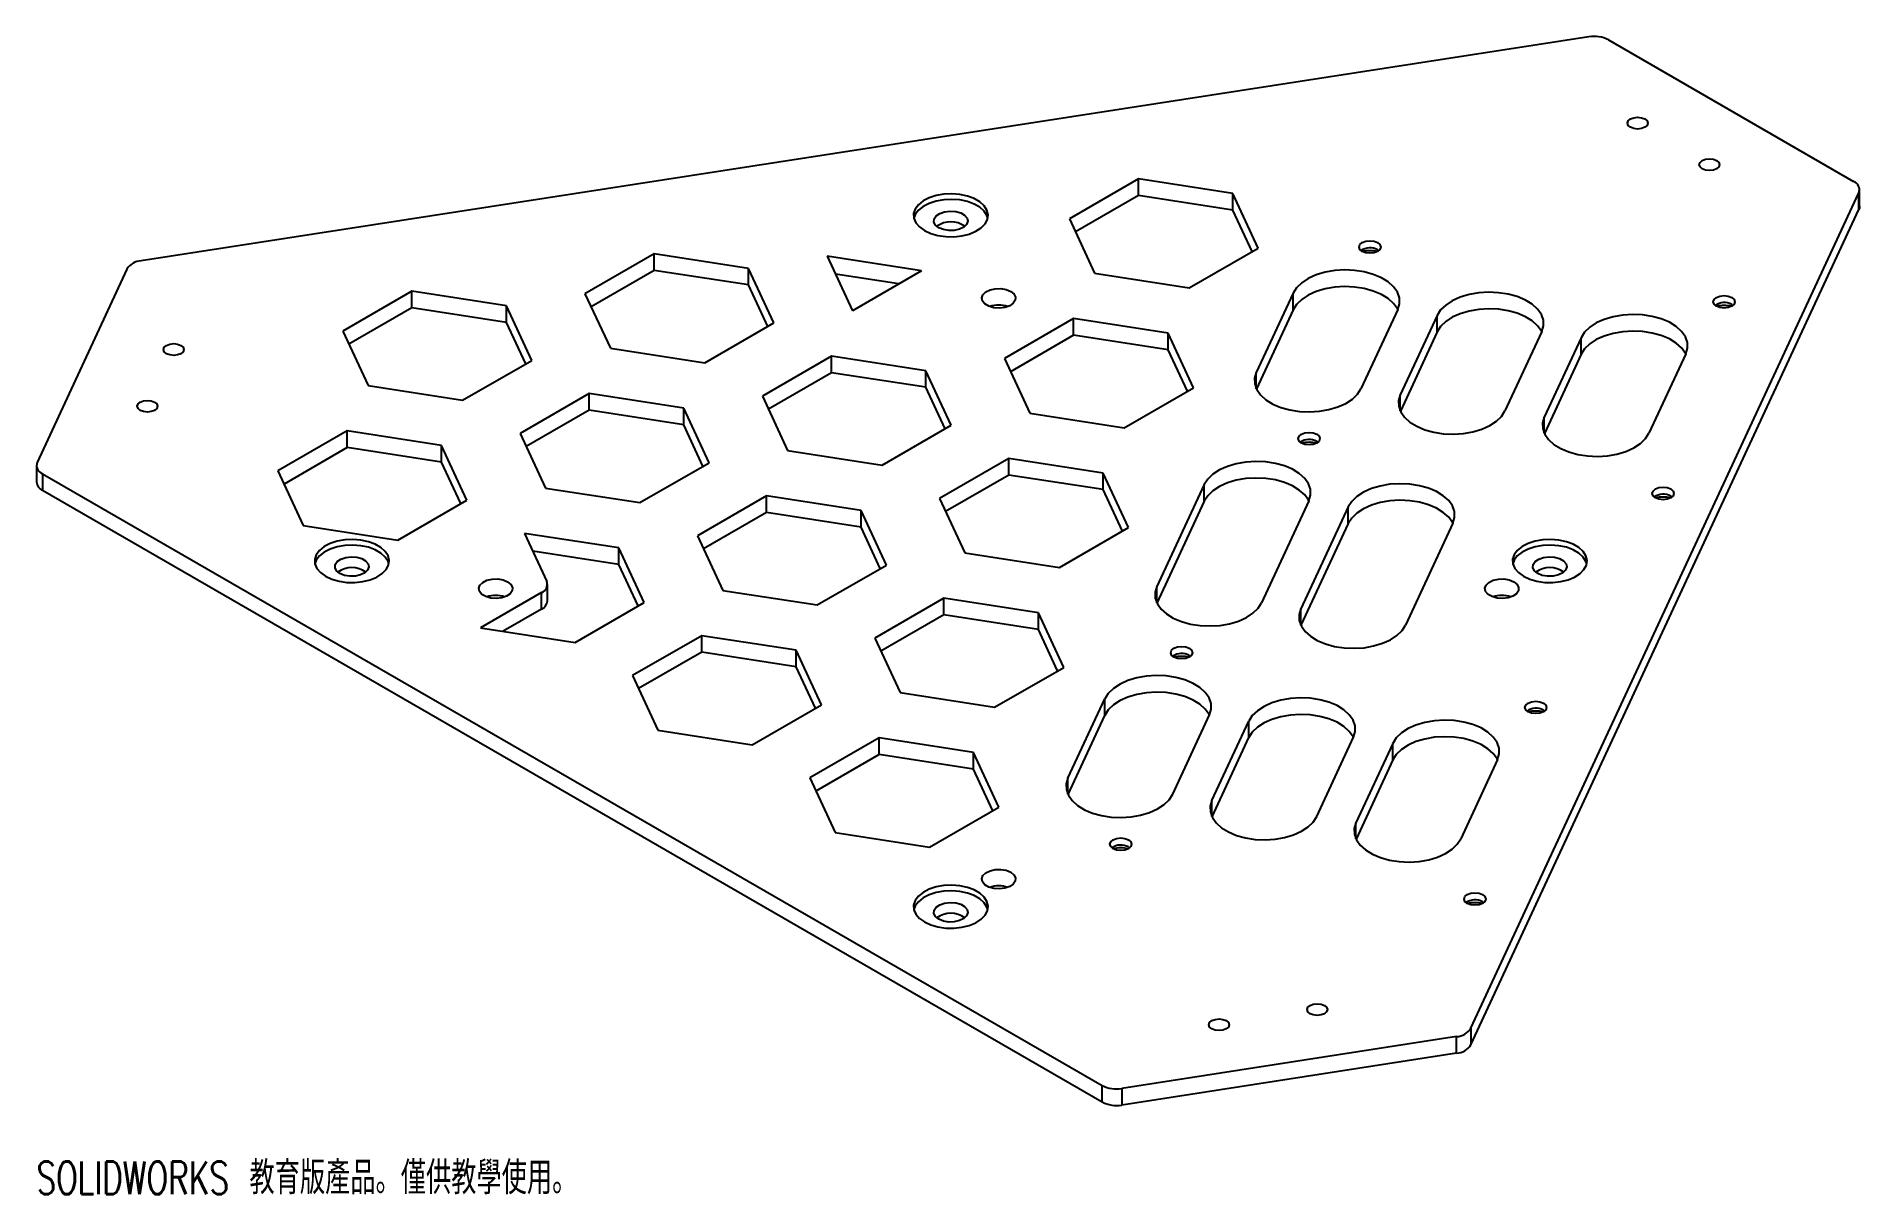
# Paper-space layout '_等角視' of a CAD drawing. Header units: millimetres. Extents: x -147 to 122, y -101 to 70.
import ezdxf

# ---------------------------------------------------------------- set-up
doc = ezdxf.new("R2010")
doc.units = ezdxf.units.MM
doc.styles.add('SLDTEXTSTYLE0', font='TXT', dxfattribs={"width": 0.7, "bigfont": 'bigfont'})

psp = doc.layouts.new('_等角視')

# ---------------------------------------------------------------- linework, layer by layer
at = {"color": 7, "linetype": 'Continuous', "lineweight": 25}
for p, q in [((81.87, 70.26), (-131.75, 37.22)), ((84.76, 69.81), (120.94, 48.93)), ((15.41, 49.31), (5.21, 43.42)), ((29.35, 47.15), (15.41, 49.31)), ((15.41, 46.86), (15.41, 49.31)), ((15.41, 46.86), (6.1, 41.49)), ((29.35, 44.7), (15.41, 46.86)), ((33.09, 39.1), (29.35, 47.15)), ((29.35, 44.7), (29.35, 47.15)), ((64.47, -76.06), (121.71, 47.26)), ((121.71, 44.81), (121.71, 47.26)), ((121.81, 45.26), (121.81, 47.71)), ((5.21, 43.42), (8.94, 35.37)), ((32.19, 38.59), (29.35, 44.7)), ((64.47, -78.51), (121.71, 44.81)), ((-56.06, 38.26), (-66.27, 32.36)), ((-42.12, 36.1), (-56.06, 38.26)), ((-56.06, 35.81), (-56.06, 38.26)), ((-30.53, 37.89), (-26.8, 29.84)), ((-16.59, 35.73), (-30.53, 37.89)), ((22.88, 33.21), (33.09, 39.1)), ((50.69, 38.84), (50.87, 38.72)), ((-133.87, 35.99), (-147.11, 7.47)), ((-56.06, 35.81), (-65.37, 30.43)), ((-42.12, 33.65), (-56.06, 35.81)), ((-38.38, 28.05), (-42.12, 36.1)), ((-42.12, 33.65), (-42.12, 36.1)), ((-19.94, 33.8), (-29.31, 35.25)), ((-16.59, 35.73), (-26.8, 29.84)), ((8.94, 35.37), (22.88, 33.21)), ((-91.8, 32.73), (-102.01, 26.84)), ((-77.86, 30.57), (-91.8, 32.73)), ((-91.8, 30.28), (-91.8, 32.73)), ((-66.27, 32.36), (-62.53, 24.32)), ((-39.28, 27.53), (-42.12, 33.65)), ((38.22, 32.44), (32.79, 20.73)), ((38.22, 29.99), (38.22, 32.44)), ((-91.8, 30.28), (-101.11, 24.9)), ((-77.86, 28.12), (-91.8, 30.28)), ((-74.12, 22.52), (-77.86, 30.57)), ((-77.86, 28.12), (-77.86, 30.57)), ((38.22, 29.99), (32.8, 18.31)), ((53.68, 30.05), (48.24, 18.34)), ((102.95, 30.76), (103.13, 30.64)), ((-75.02, 22), (-77.86, 28.12)), ((-48.59, 22.16), (-38.38, 28.05)), ((5.84, 28.68), (-4.37, 22.79)), ((19.78, 26.52), (5.84, 28.68)), ((5.84, 26.23), (5.84, 28.68)), ((59.47, 29.16), (54.04, 17.45)), ((59.47, 26.71), (59.47, 29.16)), ((-102.01, 26.84), (-98.27, 18.79)), ((-62.53, 24.32), (-48.59, 22.16)), ((5.84, 26.23), (-3.47, 20.85)), ((19.78, 24.07), (5.84, 26.23)), ((23.51, 18.47), (19.78, 26.52)), ((19.78, 24.07), (19.78, 26.52)), ((59.47, 26.71), (54.05, 15.03)), ((74.93, 26.77), (69.49, 15.06)), ((80.73, 25.87), (75.29, 14.16)), ((80.73, 23.42), (80.73, 25.87)), ((-84.33, 16.63), (-74.12, 22.52)), ((-29.9, 23.15), (-40.1, 17.26)), ((-15.96, 21), (-29.9, 23.15)), ((-29.9, 20.7), (-29.9, 23.15)), ((-4.37, 22.79), (-0.63, 14.74)), ((22.62, 17.96), (19.78, 24.07)), ((80.73, 23.42), (75.3, 11.74)), ((96.18, 23.48), (90.74, 11.77)), ((-29.9, 20.7), (-39.21, 15.33)), ((-15.96, 18.55), (-29.9, 20.7)), ((-12.22, 12.95), (-15.96, 21)), ((-15.96, 18.55), (-15.96, 21)), ((-98.27, 18.79), (-84.33, 16.63)), ((-65.64, 17.62), (-75.84, 11.73)), ((-51.7, 15.47), (-65.64, 17.62)), ((-65.64, 15.17), (-65.64, 17.62)), ((-40.1, 17.26), (-36.37, 9.21)), ((-13.12, 12.43), (-15.96, 18.55)), ((13.31, 12.58), (23.51, 18.47)), ((-65.64, 15.17), (-74.95, 9.8)), ((-51.7, 13.02), (-65.64, 15.17)), ((-47.96, 7.42), (-51.7, 15.47)), ((-51.7, 13.02), (-51.7, 15.47)), ((-0.63, 14.74), (13.31, 12.58)), ((-101.37, 12.1), (-111.58, 6.21)), ((-87.43, 9.94), (-101.37, 12.1)), ((-101.37, 9.65), (-101.37, 12.1)), ((-75.84, 11.73), (-72.11, 3.68)), ((-48.86, 6.9), (-51.7, 13.02)), ((-22.43, 7.06), (-12.22, 12.95)), ((-101.37, 9.65), (-110.68, 4.27)), ((-87.43, 7.49), (-101.37, 9.65)), ((-83.7, 1.89), (-87.43, 9.94)), ((-87.43, 7.49), (-87.43, 9.94)), ((-36.37, 9.21), (-22.43, 7.06)), ((41.71, 10.56), (41.89, 10.44)), ((-147.22, 7.02), (-147.22, 4.57)), ((-146.34, 5.8), (10.04, -84.48)), ((-146.34, 5.8), (-146.34, 3.35)), ((-111.58, 6.21), (-107.84, -1.84)), ((-84.59, 1.38), (-87.43, 7.49)), ((-58.17, 1.53), (-47.96, 7.42)), ((-3.74, 8.05), (-13.94, 2.16)), ((-3.74, 5.6), (-13.05, 0.22)), ((10.21, 5.89), (-3.74, 8.05)), ((-3.74, 5.6), (-3.74, 8.05)), ((10.21, 3.44), (-3.74, 5.6)), ((13.94, -2.16), (10.21, 5.89)), ((10.21, 3.44), (10.21, 5.89)), ((-146.34, 3.35), (10.04, -86.93)), ((-72.11, 3.68), (-58.17, 1.53)), ((13.05, -2.67), (10.21, 3.44)), ((25.11, 4.18), (18.12, -10.87)), ((25.11, 1.73), (25.11, 4.18)), ((-93.9, -4), (-83.7, 1.89)), ((-39.47, 2.52), (-49.68, -3.37)), ((-39.47, 0.07), (-48.78, -5.3)), ((-25.53, 0.36), (-39.47, 2.52)), ((-39.47, 0.07), (-39.47, 2.52)), ((-25.53, -2.09), (-39.47, 0.07)), ((-21.8, -7.68), (-25.53, 0.36)), ((-25.53, -2.09), (-25.53, 0.36)), ((-13.94, 2.16), (-10.21, -5.89)), ((25.11, 1.73), (18.13, -13.29)), ((40.56, 1.79), (33.57, -13.26)), ((46.36, 0.9), (39.37, -14.16)), ((46.36, -1.55), (46.36, 0.9)), ((93.97, 2.48), (94.14, 2.36)), ((-107.84, -1.84), (-93.9, -4)), ((-22.69, -8.2), (-25.53, -2.09)), ((3.74, -8.05), (13.94, -2.16)), ((46.36, -1.55), (39.38, -16.58)), ((61.81, -1.49), (54.82, -16.55)), ((-61.27, -5.16), (-75.21, -3.01)), ((-75.21, -3.01), (-71.92, -10.09)), ((-57.53, -13.21), (-61.27, -5.16)), ((-61.27, -7.61), (-61.27, -5.16)), ((-49.68, -3.37), (-45.95, -11.42)), ((-61.27, -7.61), (-73.99, -5.64)), ((-58.43, -13.73), (-61.27, -7.61)), ((-32, -13.58), (-21.8, -7.68)), ((-10.21, -5.89), (3.74, -8.05)), ((-71.82, -12.99), (-71.82, -10.54)), ((-72.7, -11.76), (-81.68, -16.95)), ((-72.7, -14.21), (-72.7, -11.76)), ((-67.74, -19.1), (-57.53, -13.21)), ((-45.95, -11.42), (-32, -13.58)), ((-13.31, -12.58), (-23.52, -18.48)), ((0.63, -14.74), (-13.31, -12.58)), ((-13.31, -15.03), (-13.31, -12.58)), ((-72.7, -14.21), (-78.33, -17.46)), ((-13.31, -15.03), (-22.62, -20.41)), ((0.63, -17.19), (-13.31, -15.03)), ((4.37, -22.79), (0.63, -14.74)), ((0.63, -17.19), (0.63, -14.74)), ((-81.68, -16.95), (-67.74, -19.1)), ((-49.05, -18.11), (-59.25, -24)), ((-35.11, -20.27), (-49.05, -18.11)), ((-49.05, -20.56), (-49.05, -18.11)), ((-23.52, -18.48), (-19.78, -26.52)), ((3.47, -23.31), (0.63, -17.19)), ((-49.05, -20.56), (-58.36, -25.93)), ((-35.11, -22.72), (-49.05, -20.56)), ((-31.37, -28.31), (-35.11, -20.27)), ((-35.11, -22.72), (-35.11, -20.27)), ((22.91, -21.02), (23.08, -21.15)), ((-59.25, -24), (-55.52, -32.05)), ((-32.27, -28.83), (-35.11, -22.72)), ((-5.84, -28.68), (4.37, -22.79)), ((-19.78, -26.52), (-5.84, -28.68)), ((-41.58, -34.21), (-31.37, -28.31)), ((5, -39.13), (10.44, -27.42)), ((10.44, -29.87), (10.44, -27.42)), ((75.16, -29.11), (75.34, -29.23)), ((-55.52, -32.05), (-41.58, -34.21)), ((5.02, -41.55), (10.44, -29.87)), ((20.46, -41.52), (25.89, -29.81)), ((26.25, -42.42), (31.69, -30.71)), ((31.69, -33.16), (31.69, -30.71)), ((-22.88, -33.21), (-33.09, -39.1)), ((-8.94, -35.37), (-22.88, -33.21)), ((-22.88, -35.66), (-22.88, -33.21)), ((26.27, -44.84), (31.69, -33.16)), ((41.71, -44.81), (47.14, -33.1)), ((52.94, -34), (47.5, -45.71)), ((52.94, -36.44), (52.94, -34)), ((-22.88, -35.66), (-32.19, -41.04)), ((-8.94, -37.82), (-22.88, -35.66)), ((-5.21, -43.42), (-8.94, -35.37)), ((-8.94, -37.82), (-8.94, -35.37)), ((52.94, -36.44), (47.52, -48.13)), ((68.39, -36.39), (62.96, -48.1)), ((-33.09, -39.1), (-29.35, -47.15)), ((-6.1, -43.94), (-8.94, -37.82)), ((-15.41, -49.31), (-5.21, -43.42)), ((-29.35, -47.15), (-15.41, -49.31)), ((13.92, -49.3), (14.1, -49.42)), ((66.18, -57.39), (66.36, -57.51)), ((62.35, -77.28), (12.94, -84.93)), ((62.35, -79.73), (62.35, -77.28)), ((64.47, -76.06), (64.47, -78.51)), ((62.35, -79.73), (12.94, -87.38)), ((10.04, -86.93), (10.04, -84.48)), ((12.94, -84.93), (12.94, -87.38))]:
    psp.add_line(p, q, dxfattribs=at)
at = {"color": 8, "linetype": 'Continuous', "lineweight": 25}
for p, q in [((32.79, 18.34), (32.79, 20.73)), ((54.04, 15.06), (54.04, 17.45)), ((75.29, 11.77), (75.29, 14.16)), ((18.12, -13.26), (18.12, -10.87)), ((39.37, -16.55), (39.37, -14.16)), ((5, -41.52), (5, -39.13)), ((26.25, -44.81), (26.25, -42.42)), ((47.5, -48.1), (47.5, -45.71))]:
    psp.add_line(p, q, dxfattribs=at)
at = {"color": 7, "linetype": 'Continuous', "lineweight": 25, "flags": 128}
for points in [[(90.12, 58.15), (90.45, 57.87), (90.56, 57.54), (90.45, 57.21), (90.12, 56.92), (89.63, 56.74), (89.06, 56.67), (88.49, 56.74), (88, 56.92), (87.67, 57.21), (87.56, 57.54), (87.67, 57.87), (88, 58.15), (88.49, 58.34), (89.06, 58.4), (89.63, 58.34), (90.12, 58.15)], [(100.73, 52.03), (101.05, 51.75), (101.17, 51.41), (101.05, 51.08), (100.73, 50.8), (100.24, 50.61), (99.67, 50.55), (99.09, 50.61), (98.61, 50.8), (98.28, 51.08), (98.17, 51.41), (98.28, 51.75), (98.61, 52.03), (99.09, 52.21), (99.67, 52.28), (100.24, 52.21), (100.73, 52.03)], [(-16.18, 41.69), (-15.25, 41.26), (-14.18, 40.95), (-13.03, 40.79), (-11.84, 40.77), (-10.67, 40.9), (-9.58, 41.17), (-8.61, 41.57), (-7.82, 42.08), (-7.23, 42.68), (-6.89, 43.33), (-6.79, 44.02), (-6.95, 44.7), (-7.36, 45.34), (-8, 45.92), (-8.84, 46.41), (-9.84, 46.78), (-10.96, 47.01), (-12.14, 47.11), (-13.32, 47.05), (-14.46, 46.85), (-15.5, 46.51), (-16.38, 46.05), (-17.07, 45.5), (-17.54, 44.86), (-17.77, 44.19), (-17.74, 43.5), (-17.45, 42.84), (-16.92, 42.22), (-16.18, 41.69)], [(-6.83, 43.52), (-6.95, 43.88), (-7.36, 44.53), (-8, 45.11), (-8.84, 45.59), (-9.84, 45.96), (-10.96, 46.2), (-12.14, 46.29), (-13.32, 46.23), (-14.46, 46.03), (-15.5, 45.69), (-16.38, 45.24), (-17.07, 44.68), (-17.54, 44.05), (-17.74, 43.52)], [(-14.05, 42.1), (-14.53, 42.48), (-14.77, 42.94), (-14.73, 43.41), (-14.43, 43.85), (-13.9, 44.22), (-13.2, 44.46), (-12.39, 44.56), (-11.57, 44.5), (-10.83, 44.29), (-10.25, 43.95), (-9.89, 43.53), (-9.79, 43.06), (-9.96, 42.59), (-10.38, 42.18), (-11.01, 41.88), (-11.77, 41.7), (-12.6, 41.68), (-13.38, 41.82), (-14.05, 42.1)], [(121.81, 45.26), (121.79, 45.03), (121.71, 44.81)], [(50.69, 39.9), (51.04, 39.6), (51.16, 39.25), (51.04, 38.9), (50.69, 38.6), (50.17, 38.4), (49.56, 38.33), (48.95, 38.4), (48.43, 38.6), (48.08, 38.9), (47.96, 39.25), (48.08, 39.6), (48.43, 39.9), (48.95, 40.1), (49.56, 40.17), (50.17, 40.1), (50.69, 39.9)], [(53.68, 30.05), (53.93, 30.89), (53.91, 31.75), (53.61, 32.58), (53.06, 33.37), (52.26, 34.09), (51.25, 34.71), (50.06, 35.21), (48.73, 35.58), (47.3, 35.8), (45.83, 35.87), (44.36, 35.78), (42.95, 35.53), (41.64, 35.14), (40.47, 34.61), (39.49, 33.98), (38.74, 33.24), (38.22, 32.44)], [(-3.45, 32.71), (-2.97, 32.32), (-2.73, 31.86), (-2.77, 31.39), (-3.07, 30.95), (-3.6, 30.59), (-4.31, 30.34), (-5.11, 30.24), (-5.93, 30.3), (-6.67, 30.51), (-7.25, 30.85), (-7.61, 31.27), (-7.71, 31.75), (-7.54, 32.21), (-7.12, 32.62), (-6.5, 32.93), (-5.73, 33.1), (-4.91, 33.12), (-4.12, 32.98), (-3.45, 32.71)], [(53.67, 30.02), (53.61, 30.13), (53.06, 30.92), (52.26, 31.64), (51.25, 32.26), (50.06, 32.76), (48.73, 33.13), (47.3, 33.35), (45.83, 33.42), (44.36, 33.33), (42.95, 33.08), (41.64, 32.69), (40.47, 32.16), (39.49, 31.53), (38.74, 30.79), (38.22, 29.99)], [(74.93, 26.77), (75.18, 27.61), (75.16, 28.46), (74.86, 29.29), (74.31, 30.08), (73.51, 30.8), (72.5, 31.42), (71.31, 31.93), (69.98, 32.29), (68.55, 32.51), (67.08, 32.58), (65.61, 32.49), (64.2, 32.24), (62.89, 31.85), (61.72, 31.33), (60.74, 30.69), (59.99, 29.96), (59.47, 29.16)], [(74.92, 26.74), (74.86, 26.84), (74.31, 27.63), (73.51, 28.35), (72.5, 28.97), (71.31, 29.48), (69.98, 29.84), (68.55, 30.06), (67.08, 30.13), (65.61, 30.04), (64.2, 29.79), (62.89, 29.4), (61.72, 28.88), (60.74, 28.24), (59.99, 27.51), (59.47, 26.71)], [(102.95, 31.82), (103.3, 31.52), (103.42, 31.17), (103.3, 30.81), (102.95, 30.51), (102.43, 30.31), (101.82, 30.24), (101.21, 30.31), (100.69, 30.51), (100.34, 30.81), (100.22, 31.17), (100.34, 31.52), (100.69, 31.82), (101.21, 32.02), (101.82, 32.09), (102.43, 32.02), (102.95, 31.82)], [(96.18, 23.48), (96.43, 24.32), (96.41, 25.17), (96.11, 26.01), (95.56, 26.8), (94.76, 27.51), (93.75, 28.14), (92.56, 28.64), (91.23, 29.01), (89.8, 29.23), (88.33, 29.29), (86.86, 29.2), (85.45, 28.96), (84.14, 28.56), (82.97, 28.04), (82, 27.4), (81.24, 26.67), (80.73, 25.87)], [(-125.9, 24.73), (-125.58, 24.45), (-125.46, 24.12), (-125.58, 23.79), (-125.9, 23.51), (-126.39, 23.32), (-126.96, 23.26), (-127.54, 23.32), (-128.02, 23.51), (-128.35, 23.79), (-128.46, 24.12), (-128.35, 24.45), (-128.02, 24.73), (-127.54, 24.92), (-126.96, 24.99), (-126.39, 24.92), (-125.9, 24.73)], [(96.17, 23.45), (96.11, 23.56), (95.56, 24.35), (94.76, 25.07), (93.75, 25.69), (92.56, 26.19), (91.23, 26.56), (89.8, 26.78), (88.33, 26.84), (86.86, 26.75), (85.45, 26.51), (84.14, 26.11), (82.97, 25.59), (82, 24.95), (81.24, 24.22), (80.73, 23.42)], [(32.79, 20.73), (32.54, 19.89), (32.56, 19.04), (32.86, 18.21), (33.41, 17.42), (34.21, 16.7), (35.22, 16.08), (36.41, 15.58), (37.74, 15.21), (39.17, 14.99), (40.64, 14.92), (42.11, 15.01), (43.52, 15.26), (44.83, 15.65), (46, 16.17), (46.97, 16.81), (47.73, 17.54), (48.24, 18.34)], [(-129.78, 16.37), (-129.46, 16.09), (-129.34, 15.76), (-129.46, 15.43), (-129.78, 15.14), (-130.27, 14.96), (-130.84, 14.89), (-131.42, 14.96), (-131.91, 15.14), (-132.23, 15.43), (-132.34, 15.76), (-132.23, 16.09), (-131.91, 16.37), (-131.42, 16.56), (-130.84, 16.62), (-130.27, 16.56), (-129.78, 16.37)], [(54.04, 17.45), (53.79, 16.61), (53.81, 15.76), (54.11, 14.92), (54.66, 14.13), (55.46, 13.41), (56.47, 12.79), (57.66, 12.29), (58.99, 11.92), (60.42, 11.7), (61.89, 11.63), (63.36, 11.73), (64.77, 11.97), (66.08, 12.36), (67.25, 12.89), (68.22, 13.53), (68.98, 14.26), (69.49, 15.06)], [(75.29, 14.16), (75.04, 13.32), (75.06, 12.47), (75.36, 11.63), (75.91, 10.84), (76.71, 10.13), (77.72, 9.5), (78.91, 9), (80.24, 8.63), (81.67, 8.41), (83.14, 8.35), (84.61, 8.44), (86.02, 8.68), (87.33, 9.08), (88.5, 9.6), (89.48, 10.24), (90.23, 10.97), (90.74, 11.77)], [(41.71, 11.62), (42.06, 11.33), (42.18, 10.97), (42.06, 10.62), (41.71, 10.32), (41.19, 10.12), (40.58, 10.05), (39.97, 10.12), (39.45, 10.32), (39.1, 10.62), (38.98, 10.97), (39.1, 11.33), (39.45, 11.62), (39.97, 11.82), (40.58, 11.9), (41.19, 11.82), (41.71, 11.62)], [(40.56, 1.79), (40.81, 2.63), (40.79, 3.49), (40.5, 4.32), (39.94, 5.11), (39.14, 5.83), (38.13, 6.45), (36.94, 6.95), (35.61, 7.32), (34.18, 7.54), (32.71, 7.61), (31.24, 7.52), (29.83, 7.27), (28.52, 6.88), (27.36, 6.35), (26.38, 5.72), (25.62, 4.98), (25.11, 4.18)], [(40.55, 1.76), (40.5, 1.87), (39.94, 2.66), (39.14, 3.38), (38.13, 4), (36.94, 4.5), (35.61, 4.87), (34.18, 5.09), (32.71, 5.16), (31.24, 5.07), (29.83, 4.82), (28.52, 4.43), (27.36, 3.9), (26.38, 3.27), (25.62, 2.53), (25.11, 1.73)], [(61.81, -1.49), (62.06, -0.65), (62.04, 0.2), (61.75, 1.03), (61.19, 1.82), (60.39, 2.54), (59.38, 3.16), (58.19, 3.67), (56.86, 4.03), (55.43, 4.25), (53.96, 4.32), (52.49, 4.23), (51.08, 3.98), (49.77, 3.59), (48.61, 3.07), (47.63, 2.43), (46.87, 1.7), (46.36, 0.9)], [(93.97, 3.54), (94.31, 3.24), (94.43, 2.89), (94.31, 2.53), (93.97, 2.24), (93.45, 2.03), (92.83, 1.96), (92.22, 2.03), (91.7, 2.24), (91.36, 2.53), (91.23, 2.89), (91.36, 3.24), (91.7, 3.54), (92.22, 3.74), (92.83, 3.81), (93.45, 3.74), (93.97, 3.54)], [(61.8, -1.52), (61.75, -1.42), (61.19, -0.63), (60.39, 0.09), (59.38, 0.71), (58.19, 1.22), (56.86, 1.58), (55.43, 1.8), (53.96, 1.87), (52.49, 1.78), (51.08, 1.53), (49.77, 1.14), (48.61, 0.62), (47.63, -0.02), (46.87, -0.75), (46.36, -1.55)], [(-104.56, -9.34), (-103.64, -9.77), (-102.57, -10.07), (-101.42, -10.24), (-100.23, -10.26), (-99.06, -10.13), (-97.97, -9.86), (-97, -9.46), (-96.21, -8.95), (-95.62, -8.35), (-95.27, -7.69), (-95.18, -7.01), (-95.34, -6.33), (-95.75, -5.68), (-96.39, -5.1), (-97.23, -4.62), (-98.23, -4.25), (-99.35, -4.01), (-100.53, -3.92), (-101.71, -3.97), (-102.85, -4.18), (-103.88, -4.51), (-104.77, -4.97), (-105.46, -5.53), (-105.93, -6.16), (-106.16, -6.84), (-106.12, -7.52), (-105.84, -8.19), (-105.31, -8.8), (-104.56, -9.34)], [(-95.22, -7.5), (-95.34, -7.14), (-95.75, -6.5), (-96.39, -5.92), (-97.23, -5.43), (-98.23, -5.07), (-99.35, -4.83), (-100.53, -4.74), (-101.71, -4.79), (-102.85, -4.99), (-103.88, -5.33), (-104.77, -5.79), (-105.46, -6.35), (-105.93, -6.98), (-106.13, -7.5)], [(72.21, -9.34), (73.14, -9.77), (74.2, -10.07), (75.36, -10.24), (76.55, -10.26), (77.72, -10.13), (78.81, -9.86), (79.77, -9.46), (80.57, -8.95), (81.15, -8.35), (81.5, -7.69), (81.6, -7.01), (81.44, -6.33), (81.03, -5.68), (80.39, -5.1), (79.55, -4.62), (78.55, -4.25), (77.43, -4.01), (76.25, -3.92), (75.07, -3.97), (73.93, -4.18), (72.89, -4.51), (72.01, -4.97), (71.31, -5.53), (70.84, -6.16), (70.62, -6.84), (70.65, -7.52), (70.94, -8.19), (71.47, -8.8), (72.21, -9.34)], [(81.56, -7.5), (81.44, -7.14), (81.03, -6.5), (80.39, -5.92), (79.55, -5.43), (78.55, -5.07), (77.43, -4.83), (76.25, -4.74), (75.07, -4.79), (73.93, -4.99), (72.89, -5.33), (72.01, -5.79), (71.31, -6.35), (70.84, -6.98), (70.65, -7.5)], [(-102.44, -8.93), (-102.92, -8.54), (-103.16, -8.09), (-103.12, -7.61), (-102.82, -7.17), (-102.29, -6.81), (-101.58, -6.57), (-100.78, -6.47), (-99.96, -6.53), (-99.22, -6.73), (-98.64, -7.07), (-98.28, -7.5), (-98.18, -7.97), (-98.35, -8.43), (-98.77, -8.84), (-99.4, -9.15), (-100.16, -9.32), (-100.98, -9.34), (-101.77, -9.21), (-102.44, -8.93)], [(74.33, -8.93), (73.86, -8.54), (73.62, -8.09), (73.65, -7.61), (73.95, -7.17), (74.49, -6.81), (75.19, -6.57), (76, -6.47), (76.81, -6.53), (77.55, -6.73), (78.14, -7.07), (78.5, -7.5), (78.6, -7.97), (78.43, -8.43), (78.01, -8.84), (77.38, -9.15), (76.61, -9.32), (75.79, -9.34), (75, -9.21), (74.33, -8.93)], [(-77.69, -10.15), (-77.22, -10.54), (-76.98, -11), (-77.02, -11.47), (-77.31, -11.91), (-77.85, -12.28), (-78.55, -12.52), (-79.36, -12.62), (-80.18, -12.56), (-80.91, -12.35), (-81.5, -12.01), (-81.86, -11.59), (-81.96, -11.12), (-81.79, -10.65), (-81.37, -10.24), (-80.74, -9.94), (-79.97, -9.76), (-79.15, -9.74), (-78.36, -9.88), (-77.69, -10.15)], [(70.8, -10.15), (71.28, -10.54), (71.51, -11), (71.48, -11.47), (71.18, -11.91), (70.65, -12.28), (69.94, -12.52), (69.13, -12.62), (68.32, -12.56), (67.58, -12.35), (67, -12.01), (66.63, -11.59), (66.53, -11.12), (66.7, -10.65), (67.12, -10.24), (67.75, -9.94), (68.52, -9.76), (69.34, -9.74), (70.13, -9.88), (70.8, -10.15)], [(18.12, -10.87), (17.87, -11.71), (17.89, -12.56), (18.19, -13.4), (18.74, -14.19), (19.54, -14.91), (20.55, -15.53), (21.74, -16.03), (23.07, -16.4), (24.5, -16.62), (25.97, -16.68), (27.44, -16.59), (28.85, -16.35), (30.16, -15.96), (31.33, -15.43), (32.3, -14.79), (33.06, -14.06), (33.57, -13.26)], [(39.37, -14.16), (39.12, -15), (39.14, -15.85), (39.44, -16.69), (39.99, -17.48), (40.79, -18.19), (41.8, -18.81), (42.99, -19.32), (44.32, -19.69), (45.75, -19.91), (47.22, -19.97), (48.69, -19.88), (50.1, -19.63), (51.41, -19.24), (52.58, -18.72), (53.55, -18.08), (54.31, -17.35), (54.82, -16.55)], [(22.91, -19.96), (23.25, -20.26), (23.37, -20.62), (23.25, -20.97), (22.91, -21.27), (22.39, -21.47), (21.77, -21.54), (21.16, -21.47), (20.64, -21.27), (20.3, -20.97), (20.17, -20.62), (20.3, -20.26), (20.64, -19.96), (21.16, -19.76), (21.77, -19.69), (22.39, -19.76), (22.91, -19.96)], [(25.89, -29.81), (26.14, -28.97), (26.12, -28.12), (25.83, -27.28), (25.27, -26.49), (24.47, -25.78), (23.46, -25.16), (22.27, -24.65), (20.94, -24.28), (19.51, -24.06), (18.04, -24), (16.57, -24.09), (15.16, -24.34), (13.85, -24.73), (12.69, -25.25), (11.71, -25.89), (10.95, -26.62), (10.44, -27.42)], [(25.88, -29.84), (25.83, -29.73), (25.27, -28.94), (24.47, -28.23), (23.46, -27.61), (22.27, -27.1), (20.94, -26.73), (19.51, -26.51), (18.04, -26.45), (16.57, -26.54), (15.16, -26.79), (13.85, -27.18), (12.69, -27.7), (11.71, -28.34), (10.95, -29.07), (10.44, -29.87)], [(47.14, -33.1), (47.39, -32.26), (47.37, -31.41), (47.08, -30.57), (46.52, -29.78), (45.72, -29.06), (44.71, -28.44), (43.52, -27.94), (42.19, -27.57), (40.76, -27.35), (39.29, -27.29), (37.82, -27.38), (36.41, -27.62), (35.1, -28.01), (33.94, -28.54), (32.96, -29.18), (32.2, -29.91), (31.69, -30.71)], [(75.16, -28.05), (75.51, -28.35), (75.63, -28.7), (75.51, -29.05), (75.16, -29.35), (74.64, -29.55), (74.03, -29.62), (73.42, -29.55), (72.9, -29.35), (72.55, -29.05), (72.43, -28.7), (72.55, -28.35), (72.9, -28.05), (73.42, -27.85), (74.03, -27.78), (74.64, -27.85), (75.16, -28.05)], [(47.13, -33.13), (47.08, -33.02), (46.52, -32.23), (45.72, -31.51), (44.71, -30.89), (43.52, -30.39), (42.19, -30.02), (40.76, -29.8), (39.29, -29.74), (37.82, -29.83), (36.41, -30.07), (35.1, -30.46), (33.94, -30.99), (32.96, -31.63), (32.2, -32.36), (31.69, -33.16)], [(68.39, -36.39), (68.64, -35.55), (68.62, -34.69), (68.33, -33.86), (67.77, -33.07), (66.98, -32.35), (65.96, -31.73), (64.77, -31.23), (63.44, -30.86), (62.01, -30.64), (60.54, -30.57), (59.08, -30.66), (57.66, -30.91), (56.35, -31.3), (55.19, -31.83), (54.21, -32.46), (53.45, -33.2), (52.94, -34)], [(68.38, -36.42), (68.33, -36.31), (67.77, -35.52), (66.98, -34.8), (65.96, -34.18), (64.77, -33.68), (63.44, -33.31), (62.01, -33.09), (60.54, -33.02), (59.08, -33.11), (57.66, -33.36), (56.35, -33.75), (55.19, -34.28), (54.21, -34.91), (53.45, -35.65), (52.94, -36.44)], [(5, -39.13), (4.75, -39.97), (4.78, -40.82), (5.07, -41.66), (5.62, -42.45), (6.42, -43.17), (7.43, -43.79), (8.62, -44.29), (9.96, -44.66), (11.38, -44.88), (12.85, -44.94), (14.32, -44.85), (15.73, -44.61), (17.05, -44.22), (18.21, -43.69), (19.19, -43.05), (19.95, -42.32), (20.46, -41.52)], [(26.25, -42.42), (26, -43.26), (26.03, -44.11), (26.32, -44.95), (26.87, -45.74), (27.67, -46.45), (28.68, -47.07), (29.87, -47.58), (31.21, -47.95), (32.63, -48.17), (34.1, -48.23), (35.57, -48.14), (36.98, -47.89), (38.3, -47.5), (39.46, -46.98), (40.44, -46.34), (41.2, -45.61), (41.71, -44.81)], [(47.5, -45.71), (47.25, -46.55), (47.28, -47.4), (47.57, -48.23), (48.13, -49.02), (48.92, -49.74), (49.93, -50.36), (51.12, -50.86), (52.46, -51.23), (53.88, -51.45), (55.35, -51.52), (56.82, -51.43), (58.24, -51.18), (59.55, -50.79), (60.71, -50.27), (61.69, -49.63), (62.45, -48.9), (62.96, -48.1)], [(13.92, -48.24), (14.27, -48.54), (14.39, -48.89), (14.27, -49.25), (13.92, -49.55), (13.4, -49.75), (12.79, -49.82), (12.18, -49.75), (11.66, -49.55), (11.31, -49.25), (11.19, -48.89), (11.31, -48.54), (11.66, -48.24), (12.18, -48.04), (12.79, -47.97), (13.4, -48.04), (13.92, -48.24)], [(-3.45, -53.02), (-2.97, -53.4), (-2.73, -53.86), (-2.77, -54.33), (-3.07, -54.78), (-3.6, -55.14), (-4.31, -55.38), (-5.11, -55.48), (-5.93, -55.42), (-6.67, -55.21), (-7.25, -54.88), (-7.61, -54.45), (-7.71, -53.98), (-7.54, -53.51), (-7.12, -53.1), (-6.5, -52.8), (-5.73, -52.62), (-4.91, -52.6), (-4.12, -52.74), (-3.45, -53.02)], [(-16.18, -60.36), (-15.25, -60.79), (-14.18, -61.1), (-13.03, -61.26), (-11.84, -61.28), (-10.67, -61.15), (-9.58, -60.88), (-8.61, -60.48), (-7.82, -59.97), (-7.23, -59.37), (-6.89, -58.72), (-6.79, -58.03), (-6.95, -57.35), (-7.36, -56.71), (-8, -56.13), (-8.84, -55.64), (-9.84, -55.27), (-10.96, -55.04), (-12.14, -54.94), (-13.32, -55), (-14.46, -55.2), (-15.5, -55.54), (-16.38, -56), (-17.07, -56.56), (-17.54, -57.19), (-17.77, -57.86), (-17.74, -58.55), (-17.45, -59.21), (-16.92, -59.83), (-16.18, -60.36)], [(-6.83, -58.53), (-6.95, -58.17), (-7.36, -57.52), (-8, -56.95), (-8.84, -56.46), (-9.84, -56.09), (-10.96, -55.85), (-12.14, -55.76), (-13.32, -55.82), (-14.46, -56.02), (-15.5, -56.36), (-16.38, -56.81), (-17.07, -57.37), (-17.54, -58), (-17.74, -58.53)], [(66.18, -56.32), (66.53, -56.62), (66.65, -56.98), (66.53, -57.33), (66.18, -57.63), (65.66, -57.83), (65.05, -57.9), (64.44, -57.83), (63.92, -57.63), (63.57, -57.33), (63.45, -56.98), (63.57, -56.62), (63.92, -56.32), (64.44, -56.12), (65.05, -56.05), (65.66, -56.12), (66.18, -56.32)], [(-14.05, -59.96), (-14.53, -59.57), (-14.77, -59.11), (-14.73, -58.64), (-14.43, -58.2), (-13.9, -57.83), (-13.2, -57.59), (-12.39, -57.49), (-11.57, -57.55), (-10.83, -57.76), (-10.25, -58.1), (-9.89, -58.52), (-9.79, -58.99), (-9.96, -59.46), (-10.38, -59.87), (-11.01, -60.17), (-11.77, -60.35), (-12.6, -60.37), (-13.38, -60.23), (-14.05, -59.96)], [(42.84, -72.68), (43.17, -72.96), (43.28, -73.29), (43.17, -73.63), (42.84, -73.91), (42.36, -74.09), (41.78, -74.16), (41.21, -74.09), (40.72, -73.91), (40.4, -73.63), (40.28, -73.29), (40.4, -72.96), (40.72, -72.68), (41.21, -72.49), (41.78, -72.43), (42.36, -72.49), (42.84, -72.68)], [(28.36, -74.92), (28.68, -75.2), (28.8, -75.54), (28.68, -75.87), (28.36, -76.15), (27.87, -76.34), (27.3, -76.4), (26.72, -76.34), (26.23, -76.15), (25.91, -75.87), (25.8, -75.54), (25.91, -75.2), (26.23, -74.92), (26.72, -74.74), (27.3, -74.67), (27.87, -74.74), (28.36, -74.92)]]:
    psp.add_lwpolyline(points, dxfattribs=at)
at = {"color": 7, "linetype": 'Continuous', "lineweight": 25}
for centre, radius, start, end in [((82.65, 65.72), 4.61, 62.6428, 99.7711), ((120.47, 47.7), 1.32, 340.539, 69.2579), ((-12.29, 39.43), 3.54, 54.3406, 125.6594), ((49.57, 36.8), 2.33, 61.2177, 124.5227), ((49.56, 33.13), 5.58, 78.3924, 101.6076), ((-131.59, 34.49), 2.74, 93.4335, 146.5611), ((-5.22, 26.69), 4, 70.6873, 109.3127), ((101.83, 28.72), 2.33, 61.2177, 124.5227), ((101.82, 25.04), 5.58, 78.3924, 101.6076), ((40.59, 8.52), 2.33, 61.2177, 124.5227), ((40.58, 4.85), 5.58, 78.3924, 101.6076), ((-145.87, 7.03), 1.32, 160.539, 249.2579), ((-145.71, 4.73), 1.52, 185.8452, 245.4749), ((92.84, 0.44), 2.33, 61.2177, 124.5227), ((92.83, -3.23), 5.58, 78.3924, 101.6076), ((-100.68, -11.6), 3.54, 54.3406, 125.6594), ((76.1, -11.6), 3.54, 54.3406, 125.6594), ((-73.17, -10.53), 1.32, 290.7421, 19.461), ((-79.46, -16.17), 4, 70.6873, 109.3127), ((-73.33, -12.83), 1.52, 294.5251, 354.1548), ((69.03, -16.17), 4, 70.6873, 109.3127), ((21.79, -23.07), 2.33, 61.2177, 124.5227), ((21.77, -26.74), 5.58, 78.3924, 101.6076), ((74.04, -31.15), 2.33, 61.2177, 124.5227), ((74.03, -34.82), 5.58, 78.3924, 101.6076), ((12.8, -51.34), 2.33, 61.2177, 124.5227), ((12.79, -55.02), 5.58, 78.3924, 101.6076), ((-5.22, -59.03), 4, 70.6873, 109.3127), ((-12.29, -62.62), 3.54, 54.3406, 125.6594), ((65.06, -59.43), 2.33, 61.2177, 124.5227), ((65.05, -63.1), 5.58, 78.3924, 101.6076), ((62.19, -74.55), 2.74, 273.4335, 326.5611), ((62.19, -77), 2.74, 273.4335, 326.5611), ((12.16, -80.39), 4.61, 242.6428, 279.7711), ((12.16, -82.84), 4.61, 242.6428, 279.7711)]:
    psp.add_arc(centre, radius, start, end, dxfattribs=at)

# ---------------------------------------------------------------- texts
at = {"color": 7, "linetype": 'Continuous', "insert": (-147.22, -95.71), "char_height": 4.8336, "attachment_point": 1, "style": 'SLDTEXTSTYLE0'}
psp.add_mtext('SOLIDWORKS 教育版產品。僅供教學使用。', dxfattribs=at)

doc.saveas('drawing.dxf')
